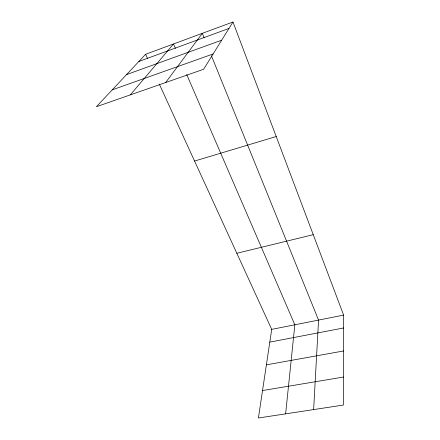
<?xml version="1.0" encoding="UTF-8"?>
<svg xmlns="http://www.w3.org/2000/svg" width="440" height="440" viewBox="0 0 440 440"><rect width="100%" height="100%" fill="white"/><g stroke="black" fill="none" stroke-linecap="round" stroke-linejoin="round"><path stroke-width="0.66" d="M232.98 22L203.594 69.284L96.388 106.733L145.618 54.274L232.98 22L343.613 315.111L343.382 405.059L258.412 418L271.711 329.373L159.274 84.062M313.638 409.585L318.56 320.078L211.426 55.792M285.626 413.853L294.85 324.786L186.687 74.443M165.66 82.533L202.318 33.325L204.089 37.697M130.334 94.875L173.52 43.967L175.401 48.323M138.853 61.485L228.982 28.43M126.539 74.602L221.678 40.188M112.211 89.87L213.12 53.955M194.563 161.051L276.21 136.538M236.83 253.27L313.252 234.674M271.711 329.373L343.613 315.111M269.797 342.133L343.58 327.982M266.387 364.859L343.525 350.977M262.537 390.544L343.453 377.053M145.618 54.274L147.609 58.619"/></g></svg>
